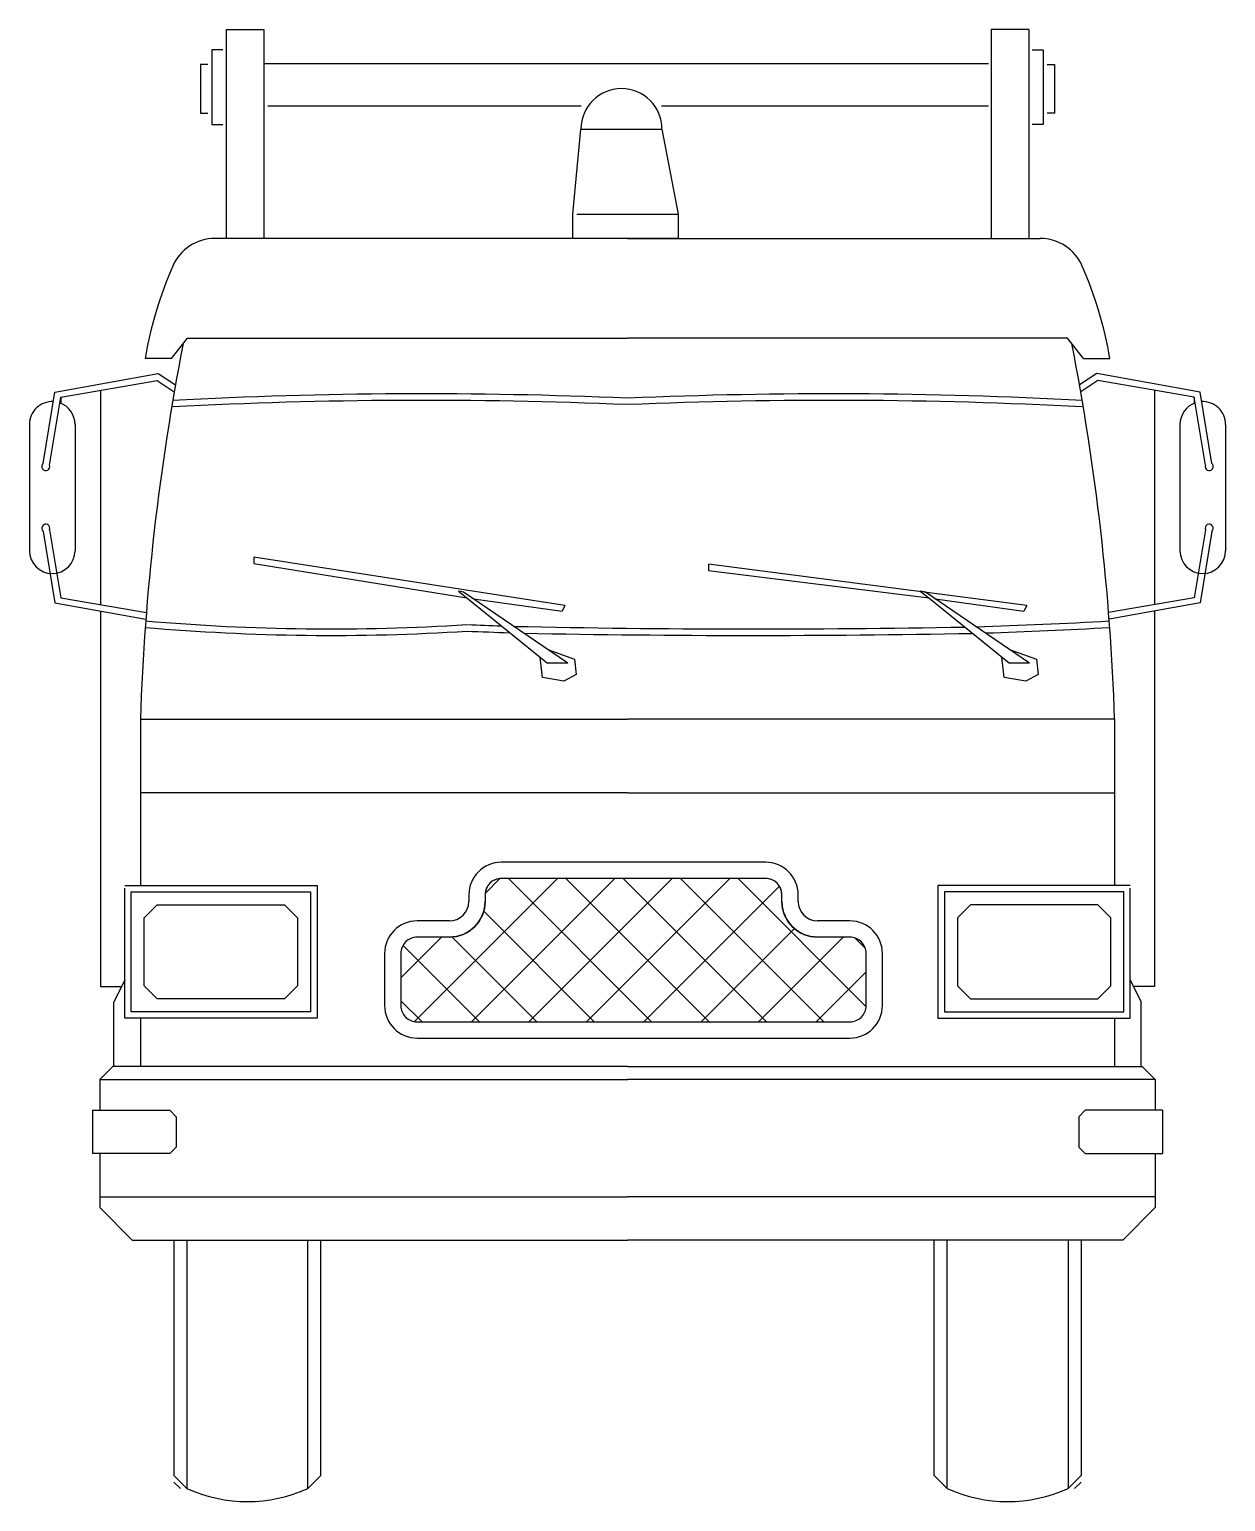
# Model space of a CAD drawing. Extents: x -0.66 to 3.02, y 0.02 to 4.55.
import ezdxf

# ---------------------------------------------------------------- set-up
doc = ezdxf.new("R2010")
doc.units = 0
doc.header["$LTSCALE"] = 25
doc.header["$MEASUREMENT"] = 0
doc.layers.get('0').update_dxf_attribs({"linetype": 'CONTINUOUS'})

msp = doc.modelspace()

# ---------------------------------------------------------------- linework, layer by layer
for p, q in [((-0.0535, 4.5484), (0.063, 4.5484)), ((-0.0535, 4.5484), (-0.0535, 3.9049)), ((0.063, 4.5484), (0.063, 3.9049)), ((2.4182, 4.5484), (2.3017, 4.5484)), ((2.3017, 4.5484), (2.3017, 3.9049)), ((2.4182, 4.5484), (2.4182, 3.9049)), ((-0.098, 4.486), (-0.098, 4.2558)), ((-0.0635, 4.486), (-0.098, 4.486)), ((2.4282, 4.486), (2.4627, 4.486)), ((2.4627, 4.486), (2.4627, 4.2558)), ((0.063, 4.4434), (2.2937, 4.4434)), ((-0.1325, 4.44), (-0.1325, 4.2904)), ((-0.1095, 4.44), (-0.1325, 4.44)), ((2.4742, 4.44), (2.4972, 4.44)), ((2.4972, 4.44), (2.4972, 4.2904)), ((0.0745, 4.3128), (1.0398, 4.3128)), ((1.2875, 4.3128), (2.2937, 4.3128)), ((-0.1325, 4.2904), (-0.1095, 4.2904)), ((2.4972, 4.2904), (2.4742, 4.2904)), ((-0.098, 4.2558), (-0.0635, 4.2558)), ((1.0142, 3.9797), (1.039, 4.2415)), ((1.039, 4.2415), (1.2883, 4.2415)), ((1.2883, 4.2415), (1.3381, 3.9797)), ((2.4627, 4.2558), (2.4282, 4.2558)), ((1.0142, 3.9049), (1.0142, 3.9797)), ((1.0266, 3.9797), (1.3381, 3.9797)), ((1.3381, 3.9797), (1.3381, 3.9049)), ((1.1823, 3.9049), (-0.0881, 3.9049)), ((1.3381, 3.9049), (1.0142, 3.9049)), ((1.1823, 3.9049), (2.4528, 3.9049)), ((-0.2221, 3.535), (-0.173, 3.5983)), ((-0.173, 3.5983), (1.1823, 3.5983)), ((2.5377, 3.5983), (1.1823, 3.5983)), ((2.5868, 3.535), (2.5377, 3.5983)), ((-0.2221, 3.535), (-0.3031, 3.535)), ((2.5868, 3.535), (2.6678, 3.535)), ((-0.5808, 3.4318), (-0.2627, 3.4897)), ((-0.2627, 3.4897), (-0.2096, 3.4543)), ((2.6274, 3.4897), (2.5743, 3.4543)), ((2.9454, 3.4318), (2.6274, 3.4897)), ((-0.563, 3.4165), (-0.2658, 3.4677)), ((-0.2658, 3.4677), (-0.2134, 3.4328)), ((2.6305, 3.4677), (2.5781, 3.4328)), ((2.9277, 3.4165), (2.6305, 3.4677)), ((-0.6166, 3.2124), (-0.5808, 3.4318)), ((-0.5972, 3.2073), (-0.563, 3.4165)), ((-0.5628, 3.4165), (-0.5628, 3.3978)), ((-0.44, 3.4377), (-0.44, 2.778)), ((2.8047, 3.4377), (2.8047, 2.778)), ((2.9275, 3.4165), (2.9275, 3.3978)), ((2.9619, 3.2073), (2.9277, 3.4165)), ((2.9813, 3.2124), (2.9454, 3.4318)), ((-0.6592, 3.3326), (-0.6592, 2.944)), ((-0.5188, 3.3326), (-0.5188, 2.944)), ((2.8835, 3.3326), (2.8835, 2.944)), ((3.0239, 3.3326), (3.0239, 2.944)), ((-0.6166, 3.0033), (-0.5808, 2.7838)), ((-0.5972, 3.0083), (-0.563, 2.7992)), ((2.9619, 3.0083), (2.9277, 2.7992)), ((2.9813, 3.0033), (2.9454, 2.7838)), ((0.9895, 2.775), (0.0322, 2.9237)), ((0.0322, 2.9237), (0.0322, 2.9046)), ((0.0322, 2.9046), (0.6877, 2.7987)), ((1.4319, 2.9022), (1.4319, 2.8831)), ((2.4116, 2.775), (1.4319, 2.9022)), ((1.4319, 2.8831), (2.1098, 2.7987)), ((0.6777, 2.8165), (0.6617, 2.8197)), ((0.6617, 2.8197), (0.6877, 2.7987)), ((0.9983, 2.5974), (0.6777, 2.8165)), ((2.0838, 2.8197), (2.1098, 2.7987)), ((2.0998, 2.8165), (2.0838, 2.8197)), ((2.4204, 2.5974), (2.0998, 2.8165)), ((-0.5808, 2.7838), (-0.3007, 2.7329)), ((-0.563, 2.7992), (-0.2991, 2.7537)), ((0.6877, 2.7987), (0.9365, 2.5974)), ((0.7079, 2.7959), (0.9808, 2.7582)), ((0.9895, 2.775), (0.9808, 2.7582)), ((2.1098, 2.7987), (2.3586, 2.5974)), ((2.13, 2.7959), (2.4029, 2.7582)), ((2.4116, 2.775), (2.4029, 2.7582)), ((2.9277, 2.7992), (2.6638, 2.7537)), ((2.9454, 2.7838), (2.6654, 2.7329)), ((-0.44, 2.7582), (-0.44, 1.603)), ((2.8047, 2.7582), (2.8047, 1.603)), ((0.9366, 2.6396), (1.0194, 2.61)), ((2.3587, 2.6396), (2.4415, 2.61)), ((0.9205, 2.5532), (0.913, 2.6164)), ((0.9983, 2.5974), (0.9365, 2.5974)), ((1.0194, 2.61), (1.0246, 2.5627)), ((2.3426, 2.5532), (2.3351, 2.6164)), ((2.4204, 2.5974), (2.3586, 2.5974)), ((2.4415, 2.61), (2.4467, 2.5627)), ((0.9868, 2.5427), (0.9205, 2.5532)), ((1.0246, 2.5627), (0.9868, 2.5427)), ((2.4088, 2.5427), (2.3426, 2.5532)), ((2.4467, 2.5627), (2.4088, 2.5427)), ((-0.3177, 2.4252), (-0.3177, 1.9137)), ((-0.3177, 2.4252), (1.1823, 2.4252)), ((2.6823, 2.4252), (1.1823, 2.4252)), ((2.6823, 2.4252), (2.6823, 1.9137)), ((1.1823, 2.1991), (-0.3177, 2.1991)), ((1.1823, 2.1991), (2.6823, 2.1991)), ((1.6079, 1.9848), (0.7938, 1.9848)), ((-0.3656, 1.9137), (0.2263, 1.9137)), ((-0.3656, 1.505), (-0.3656, 1.9053)), ((0.2263, 1.9137), (0.2263, 1.505)), ((2.1384, 1.9137), (2.1384, 1.505)), ((2.7303, 1.9137), (2.1384, 1.9137)), ((2.7303, 1.505), (2.7303, 1.9053)), ((-0.3456, 1.8937), (0.2063, 1.8937)), ((-0.3456, 1.525), (-0.3456, 1.8937)), ((0.2063, 1.8937), (0.2063, 1.525)), ((0.6938, 1.8848), (0.6938, 1.8644)), ((1.7079, 1.8644), (1.7079, 1.8848)), ((2.1584, 1.8937), (2.1584, 1.525)), ((2.7103, 1.8937), (2.1584, 1.8937)), ((2.7103, 1.525), (2.7103, 1.8937)), ((-0.2656, 1.8537), (-0.3056, 1.8137)), ((-0.3056, 1.605), (-0.3056, 1.8137)), ((-0.2656, 1.8537), (0.1263, 1.8537)), ((0.1663, 1.8137), (0.1263, 1.8537)), ((0.1663, 1.8137), (0.1663, 1.605)), ((2.1984, 1.8137), (2.2384, 1.8537)), ((2.1984, 1.8137), (2.1984, 1.605)), ((2.6303, 1.8537), (2.2384, 1.8537)), ((2.6303, 1.8537), (2.6703, 1.8137)), ((2.6703, 1.605), (2.6703, 1.8137)), ((0.6338, 1.8044), (0.5346, 1.8044)), ((1.8671, 1.8044), (1.7679, 1.8044)), ((0.4346, 1.7044), (0.4346, 1.5436)), ((1.9671, 1.5436), (1.9671, 1.7044)), ((-0.44, 1.603), (-0.3754, 1.603)), ((-0.3656, 1.6235), (-0.3989, 1.5539)), ((-0.3056, 1.605), (-0.2656, 1.565)), ((0.1263, 1.565), (0.1663, 1.605)), ((2.2384, 1.565), (2.1984, 1.605)), ((2.6703, 1.605), (2.6303, 1.565)), ((2.7303, 1.6235), (2.7636, 1.5539)), ((2.8047, 1.603), (2.7401, 1.603)), ((-0.3989, 1.3564), (-0.3989, 1.5539)), ((0.1263, 1.565), (-0.2656, 1.565)), ((2.2384, 1.565), (2.6303, 1.565)), ((2.7636, 1.3564), (2.7636, 1.5539)), ((0.2263, 1.505), (-0.3656, 1.505)), ((0.2063, 1.525), (-0.3456, 1.525)), ((-0.3177, 1.505), (-0.3177, 1.3564)), ((2.1384, 1.505), (2.7303, 1.505)), ((2.1584, 1.525), (2.7103, 1.525)), ((2.6823, 1.505), (2.6823, 1.3564)), ((0.5346, 1.4436), (1.8671, 1.4436)), ((-0.4427, 1.3164), (-0.4027, 1.3564)), ((-0.4427, 1.3164), (-0.4427, 1.2214)), ((-0.4427, 1.3164), (1.1823, 1.3164)), ((1.1823, 1.3564), (-0.4027, 1.3564)), ((1.1823, 1.3564), (2.7674, 1.3564)), ((2.8074, 1.3164), (1.1823, 1.3164)), ((2.8074, 1.3164), (2.7674, 1.3564)), ((2.8074, 1.3164), (2.8074, 1.2214)), ((-0.4655, 1.2214), (-0.2271, 1.2214)), ((-0.4655, 1.2214), (-0.4655, 1.088)), ((-0.2271, 1.2214), (-0.2071, 1.2014)), ((-0.2071, 1.2014), (-0.2071, 1.108)), ((2.5918, 1.2214), (2.5718, 1.2014)), ((2.5718, 1.2014), (2.5718, 1.108)), ((2.8302, 1.2214), (2.5918, 1.2214)), ((2.8302, 1.2214), (2.8302, 1.088)), ((-0.2271, 1.088), (-0.4655, 1.088)), ((-0.4427, 1.088), (-0.4427, 0.9221)), ((-0.2071, 1.108), (-0.2271, 1.088)), ((2.5718, 1.108), (2.5918, 1.088)), ((2.5918, 1.088), (2.8302, 1.088)), ((2.8074, 1.088), (2.8074, 0.9221)), ((-0.4427, 0.9546), (1.1823, 0.9546)), ((2.8074, 0.9546), (1.1823, 0.9546)), ((-0.4427, 0.9221), (-0.3427, 0.8221)), ((2.8074, 0.9221), (2.7074, 0.8221)), ((-0.3427, 0.8221), (1.1823, 0.8221)), ((-0.2141, 0.8221), (-0.2141, 0.0971)), ((-0.1741, 0.8221), (-0.1741, 0.0571)), ((0.1983, 0.0571), (0.1983, 0.8221)), ((0.2383, 0.0971), (0.2383, 0.8221)), ((2.7074, 0.8221), (1.1823, 0.8221)), ((2.1263, 0.0971), (2.1263, 0.8221)), ((2.1663, 0.0571), (2.1663, 0.8221)), ((2.5388, 0.8221), (2.5388, 0.0571)), ((2.5788, 0.8221), (2.5788, 0.0971)), ((-0.1741, 0.0571), (-0.2141, 0.0971)), ((0.1983, 0.0571), (0.2383, 0.0971)), ((2.1663, 0.0571), (2.1263, 0.0971)), ((2.5388, 0.0571), (2.5788, 0.0971)), ((-0.1941, 0.0571), (-0.2141, 0.0771)), ((2.5588, 0.0571), (2.5788, 0.0771))]:
    msp.add_line(p, q)
at = {"color": 0}
for p, q in [((0.5261, 1.4943), (0.9666, 1.9348)), ((0.7022, 1.4936), (1.1434, 1.9348)), ((0.744, 1.8889), (0.7897, 1.9346)), ((1.2567, 1.4936), (0.8155, 1.9348)), ((0.879, 1.4936), (1.3202, 1.9348)), ((1.4335, 1.4936), (0.9923, 1.9348)), ((1.0557, 1.4936), (1.497, 1.9348)), ((1.6103, 1.4936), (1.169, 1.9348)), ((1.2325, 1.4936), (1.6503, 1.9113)), ((1.787, 1.4936), (1.3458, 1.9348)), ((1.917, 1.5404), (1.5226, 1.9348)), ((1.0799, 1.4936), (0.7395, 1.834)), ((1.4093, 1.4936), (1.6965, 1.7808)), ((0.4846, 1.6296), (0.6095, 1.7544)), ((0.7264, 1.4936), (0.4911, 1.7289)), ((0.9031, 1.4936), (0.642, 1.7547)), ((1.5861, 1.4936), (1.8469, 1.7544)), ((1.9148, 1.7194), (1.8821, 1.7521)), ((1.7629, 1.4936), (1.9171, 1.6478)), ((0.5496, 1.4936), (0.4846, 1.5585))]:
    msp.add_line(p, q, dxfattribs=at)
msp.add_lwpolyline([(0.7438, 1.8848), (0.7438, 1.8644, -0.414214), (0.6338, 1.7544), (0.5346, 1.7544, 0.414214), (0.4846, 1.7044), (0.4846, 1.5436, 0.414214), (0.5346, 1.4936), (1.8671, 1.4936, 0.414214), (1.9171, 1.5436), (1.9171, 1.7044, 0.414214), (1.8671, 1.7544), (1.7679, 1.7544, -0.414214), (1.6579, 1.8644), (1.6579, 1.8848, 0.414214), (1.6079, 1.9348), (0.7938, 1.9348, 0.414214)], format="xyb", close=True)
for centre, radius, start, end in [((1.1637, 4.2415), 0.1247, 0, 180), ((-0.0881, 3.7632), 0.1417, 90, 156.3195), ((2.4528, 3.7632), 0.1417, 23.6805, 90), ((0.8969, 3.3313), 1.2172, 156.3196, 170.3658), ((1.4678, 3.3313), 1.2172, 9.6342, 23.6804), ((7.0123, 2.1759), 7.3342, 168.94906, 178.05207), ((-4.6476, 2.1759), 7.3342, 1.94793, 11.05094), ((-0.589, 3.3326), 0.0702, 87.1367, 180), ((-0.589, 3.3326), 0.0702, 0, 70.7557), ((0.5546, -11.4087), 14.8354, 87.57497, 92.98961), ((0.5546, -11.4087), 14.8154, 87.57497, 92.98961), ((1.8101, -11.4087), 14.8354, 87.01039, 92.42503), ((1.8101, -11.4087), 14.8154, 87.01039, 92.42503), ((2.9537, 3.3326), 0.0702, 109.2443, 180), ((2.9537, 3.3326), 0.0702, 0, 92.8633), ((-0.6088, 3.2027), 0.0125, 129.0597, 21.8809), ((2.9735, 3.2027), 0.0125, 158.1191, 50.9403), ((-0.6088, 3.013), 0.0125, 338.1191, 230.9403), ((2.9735, 3.013), 0.0125, 309.0597, 201.8809), ((-0.589, 2.944), 0.0702, 180, 0), ((2.9537, 2.944), 0.0702, 180, 0), ((0.2696, 9.3029), 6.5998, 265.03622, 273.63365), ((1.8101, 17.5185), 14.8154, 271.72469, 273.31245), ((0.2696, 9.3007), 6.6176, 265.03955, 273.63121), ((1.3165, 17.5185), 14.8354, 267.57497, 268.0835), ((1.3165, 17.5185), 14.8154, 267.57497, 267.98097), ((1.5835, 38.3547), 35.6516, 268.79228, 271.02439), ((1.5685, 38.5779), 35.8948, 268.87344, 271.07955), ((1.8101, 17.5185), 14.8354, 271.83058, 273.31245), ((0.7938, 1.8848), 0.1, 90, 180), ((1.6079, 1.8848), 0.1, 0, 90), ((0.7938, 1.8848), 0.05, 90, 180), ((1.6079, 1.8848), 0.05, 0, 90), ((0.6338, 1.8644), 0.06, 270, 0), ((0.6338, 1.8644), 0.11, 270, 0), ((1.7679, 1.8644), 0.11, 180, 270), ((1.7679, 1.8644), 0.06, 180, 270), ((0.5346, 1.7044), 0.1, 90, 180), ((1.8671, 1.7044), 0.1, 0, 90), ((0.5346, 1.5436), 0.1, 180, 270), ((1.8671, 1.5436), 0.1, 270, 0), ((0.0121, 0.4706), 0.4535, 245.7543, 294.2457), ((2.3526, 0.4706), 0.4535, 245.7543, 294.2457)]:
    msp.add_arc(centre, radius, start, end)

doc.saveas('drawing.dxf')
